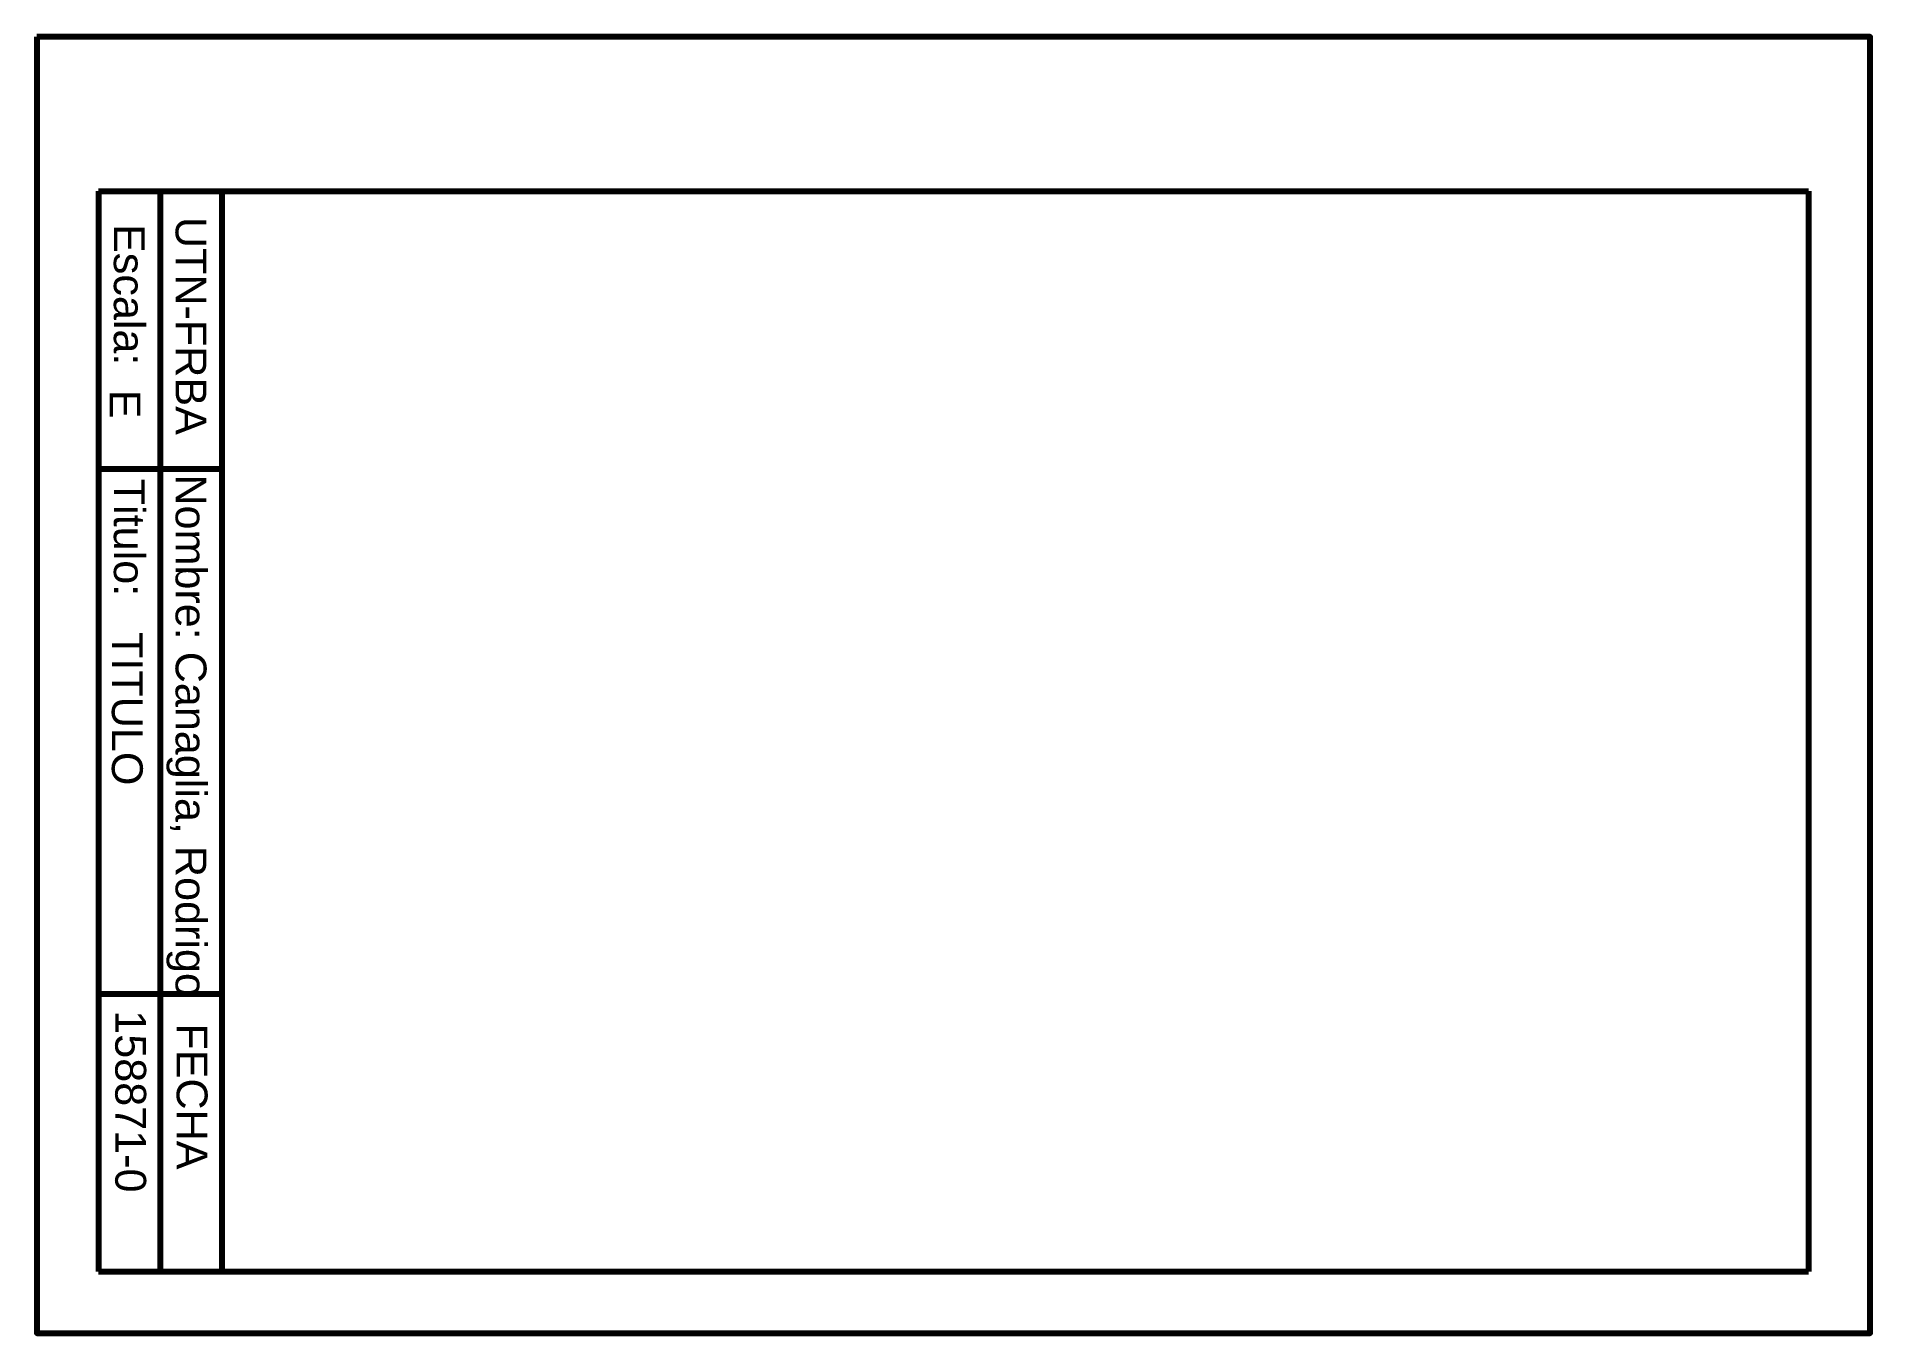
# Model space of a CAD drawing. Header units: millimetres. Extents: x -297 to 0, y 0 to 210.
import ezdxf
from ezdxf.enums import TextEntityAlignment as Align

# ---------------------------------------------------------------- set-up
doc = ezdxf.new("R2010")
doc.units = ezdxf.units.MM
doc.layers.add('Rotulo', color=130, linetype='Continuous', lineweight=80)
doc.styles.get("Standard").update_dxf_attribs({"font": 'arial.ttf', "height": 5})

msp = doc.modelspace()

# ---------------------------------------------------------------- linework, layer by layer
at = {"layer": 'Rotulo'}
for p, q in [((-287, 185), (-10, 185)), ((-287, 185), (-287, 10)), ((-277, 185), (-277, 10)), ((-267, 185), (-267, 10)), ((-10, 185), (-10, 10)), ((-287, 140), (-277, 140)), ((-277, 140), (-267, 140)), ((-287, 55), (-267, 55)), ((-287, 10), (-10, 10))]:
    msp.add_line(p, q, dxfattribs=at)
msp.add_lwpolyline([(-297, 210), (-297, 0), (0, 0), (0, 210)], close=True, dxfattribs=at)

# ---------------------------------------------------------------- texts
at = {"layer": 'Rotulo', "char_height": 5, "attachment_point": 1, "rotation": 270}
for s, width, insert in [('Escala:', 45, (-279.5, 179.66)), ('UTN-FRBA', 45, (-269.5, 180.81)), ('Titulo:', 85, (-279.5, 138.4)), ('Nombre: Canaglia, Rodrigo', 87.8171, (-269.5, 139.11)), ('158871-0', 45, (-279.27, 52.32))]:
    msp.add_mtext_dynamic_manual_height_columns(s, width=width, gutter_width=25, heights=[0], dxfattribs=dict(at, insert=insert))
at = {"layer": 'Rotulo'}
for tag, p in [('E', (-282.7, 150.49)), ('TITULO', (-282.32, 101.15)), ('FECHA', (-271.83, 38.37))]:
    msp.add_attdef(tag, text='', height=5, rotation=270, dxfattribs=at).set_placement(p, align=Align.MIDDLE)

doc.saveas('drawing.dxf')
